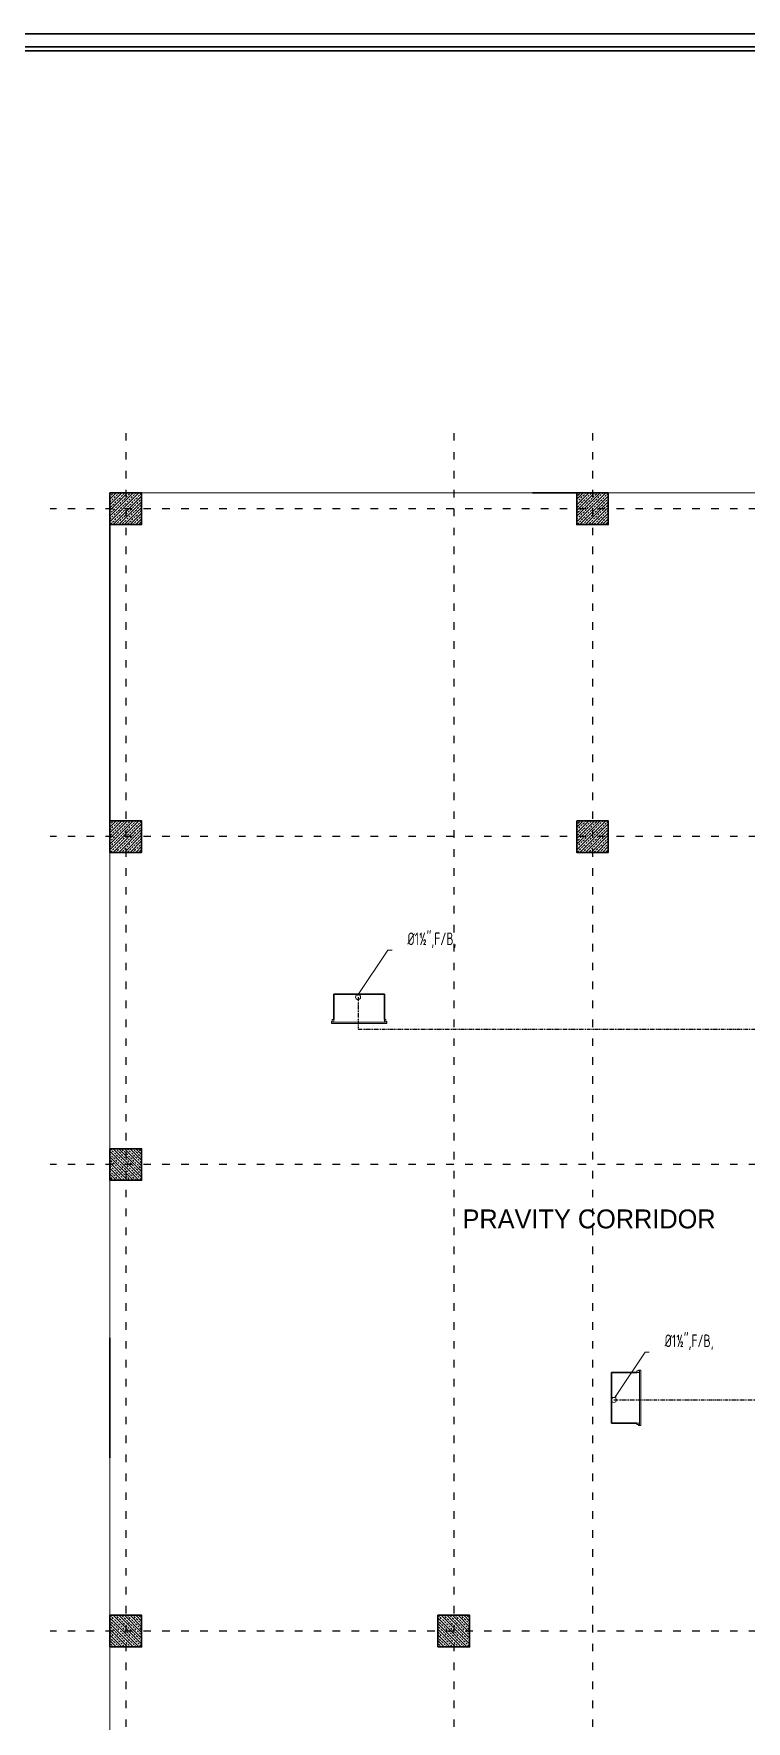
# Model space of a CAD drawing. Header units: millimetres. Extents: x 626118 to 667468, y 4481694 to 4492717.
# Drawn here: x 638307 to 639437, y 4483818 to 4486494 of the extents above; entities that cross this region are included whole.
import ezdxf

# ---------------------------------------------------------------- set-up
doc = ezdxf.new("R2010")
doc.units = ezdxf.units.MM
for name, pattern in [('ACAD_ISO03W100', [30, 12, -18]), ('DUZ', [500, 500]), ('PHANTOM', [2.5, 1.25, -0.25, 0.25, -0.25, 0.25, -0.25])]:
    doc.linetypes.add(name, pattern=pattern)
doc.layers.get('0').update_dxf_attribs({"color": 1, "linetype": 'DUZ'})
for name, color, linetype, lineweight in [('DUVAR', 7, 'Continuous', 35), ('iç duvar', 7, 'Continuous', 50), ('KAPEN', 151, 'Continuous', 9), ('KOLON_F', 3, 'Continuous', 35)]:
    doc.layers.add(name, color=color, linetype=linetype, lineweight=lineweight)
for name, color, linetype in [('KOLTAR_F', 145, 'Continuous'), ('PL-CWS', 80, 'PHANTOM'), ('PL_TEXT', 3, 'Continuous')]:
    doc.layers.add(name, color=color, linetype=linetype)
doc.styles.add('din.shx', font='din.shx', dxfattribs={"width": 0.7})
pattern_1 = [(135, (5142840.4224, 3823352.33), (-4.4901280605, -4.4901280605), []), (135, (5142840.4224, 3823356.8204), (-4.4901280605, -4.4901280605), [3.175, -1.5875])]

# ---------------------------------------------------------------- blocks, each defined once
blk = doc.blocks.new('A$C9070866a')
at = {"layer": 'iç duvar', "color": 1, "linetype": 'Continuous', "lineweight": 5}
for p, q in [((54.5, 72.2, 0), (6.4, 0)), ((54.5, 72.2, 0), (52.5, 70.3)), ((54.5, 72.2, 0), (53.4, 69.6)), ((6.4, 0), (0, 0))]:
    blk.add_line(p, q, dxfattribs=at)

msp = doc.modelspace()

# ---------------------------------------------------------------- hatches: boundary and pattern name
at = {"layer": 'KOLTAR_F'}
h = msp.add_hatch(dxfattribs=at)
h.set_pattern_fill('ANSI33', color=256, style=0)
h.set_pattern_definition([(45, (-22155.524, -18646.6584), (-4.4901280605, 4.4901280605), []), (45, (-22151.034, -18646.6584), (-4.4901280605, 4.4901280605), [3.175, -1.5875])])
h.paths.add_polyline_path([(638427.95, 4485765.81), (638477.95, 4485765.81), (638477.95, 4485715.81), (638427.95, 4485715.81)])
h = msp.add_hatch(dxfattribs=at)
h.set_pattern_fill('ANSI33', color=256, style=0)
h.set_pattern_definition([(45, (-21415.524, -18646.6584), (-4.4901280605, 4.4901280605), []), (45, (-21411.034, -18646.6584), (-4.4901280605, 4.4901280605), [3.175, -1.5875])])
h.paths.add_polyline_path([(639167.95, 4485765.81), (639217.95, 4485765.81), (639217.95, 4485715.81), (639167.95, 4485715.81)])
h = msp.add_hatch(dxfattribs=at)
h.set_pattern_fill('ANSI33', color=256, style=0)
h.set_pattern_definition([(45, (-22155.524, -19166.6584), (-4.4901280605, 4.4901280605), []), (45, (-22151.034, -19166.6584), (-4.4901280605, 4.4901280605), [3.175, -1.5875])])
h.paths.add_polyline_path([(638427.95, 4485245.81), (638477.95, 4485245.81), (638477.95, 4485195.81), (638427.95, 4485195.81)])
h = msp.add_hatch(dxfattribs=at)
h.set_pattern_fill('ANSI33', color=256, style=0)
h.set_pattern_definition([(45, (-21415.524, -19166.6584), (-4.4901280605, 4.4901280605), []), (45, (-21411.034, -19166.6584), (-4.4901280605, 4.4901280605), [3.175, -1.5875])])
h.paths.add_polyline_path([(639167.95, 4485245.81), (639217.95, 4485245.81), (639217.95, 4485195.81), (639167.95, 4485195.81)])
h = msp.add_hatch(dxfattribs=at)
h.set_pattern_fill('ANSI33', color=256, angle=90, style=0)
h.set_pattern_definition([(135, (5142840.4224, 3824092.33), (-4.4901280605, -4.4901280605), []), (135, (5142840.4224, 3824096.8204), (-4.4901280605, -4.4901280605), [3.175, -1.5875])])
h.paths.add_polyline_path([(638427.95, 4484675.81), (638427.95, 4484725.81), (638477.95, 4484725.81), (638477.95, 4484675.81)])
h = msp.add_hatch(dxfattribs=at)
h.set_pattern_fill('ANSI33', color=256, angle=90, style=0)
h.set_pattern_definition(pattern_1)
h.paths.add_polyline_path([(638427.95, 4483935.81), (638427.95, 4483985.81), (638477.95, 4483985.81), (638477.95, 4483935.81)])
h = msp.add_hatch(dxfattribs=at)
h.set_pattern_fill('ANSI33', color=256, angle=90, style=0)
h.set_pattern_definition(pattern_1)
h.paths.add_polyline_path([(638427.95, 4483935.81), (638427.95, 4483985.81), (638477.95, 4483985.81), (638477.95, 4483935.81)])
h = msp.add_hatch(dxfattribs=at)
h.set_pattern_fill('ANSI33', color=256, angle=90, style=0)
h.set_pattern_definition([(135, (5143360.4224, 3823352.33), (-4.4901280605, -4.4901280605), []), (135, (5143360.4224, 3823356.8204), (-4.4901280605, -4.4901280605), [3.175, -1.5875])])
h.paths.add_polyline_path([(638947.95, 4483935.81), (638947.95, 4483985.81), (638997.95, 4483985.81), (638997.95, 4483935.81)])

# ---------------------------------------------------------------- linework, layer by layer
at = {"color": 232, "linetype": 'ACAD_ISO03W100'}
for p, q in [((638452.95, 4485860.81), (638452.95, 4482730.81)), ((638972.95, 4485860.81), (638972.95, 4482730.81)), ((639192.95, 4485860.81), (639192.95, 4482730.81)), ((642272.95, 4485740.81), (638332.95, 4485740.81)), ((642272.95, 4485220.81), (638332.95, 4485220.81)), ((642272.95, 4484700.81), (638332.95, 4484700.81)), ((642272.95, 4483960.81), (638332.95, 4483960.81))]:
    msp.add_line(p, q, dxfattribs=at)
at = {"layer": 'DUVAR'}
for p, q in [((639097.95, 4485765.81), (639167.95, 4485765.81)), ((638427.95, 4485715.81), (638427.95, 4485245.81)), ((638862.95, 4484970.81), (638782.95, 4484970.81)), ((638782.95, 4484970.81), (638782.95, 4484930.81)), ((638862.95, 4484970.81), (638862.95, 4484930.81)), ((638427.95, 4484235.81), (638427.95, 4484425.81)), ((639222.95, 4484370.81), (639222.95, 4484290.81)), ((639222.95, 4484370.81), (639262.95, 4484370.81)), ((639222.95, 4484290.81), (639262.95, 4484290.81))]:
    msp.add_line(p, q, dxfattribs=at)
for points in [[(636702.95, 4486494.17), (643902.95, 4486494.17), (643902.95, 4481694.17), (636702.95, 4481694.17)], [(636723.95, 4486473.17), (643881.95, 4486473.17), (643881.95, 4481715.17), (636723.95, 4481715.17)], [(636730.25, 4486466.87), (643875.65, 4486466.87), (643875.65, 4481721.47), (636730.25, 4481721.47)]]:
    msp.add_lwpolyline(points, close=True, dxfattribs=at)
at = {"layer": 'iç duvar', "color": 7, "lineweight": 18}
for p, q in [((639167.95, 4485765.81), (638477.95, 4485765.81)), ((638727.95, 4485765.81), (638917.95, 4485765.81)), ((639907.95, 4485765.81), (639209.35, 4485765.81)), ((638427.95, 4485195.81), (638427.95, 4484725.81)), ((638427.95, 4484605.81), (638427.95, 4484675.81)), ((638427.95, 4484675.81), (638427.95, 4483985.81)), ((638427.95, 4483865.81), (638427.95, 4483935.81)), ((638427.95, 4483125.81), (638427.95, 4483935.81))]:
    msp.add_line(p, q, dxfattribs=at)
at = {"layer": 'iç duvar', "color": 3, "linetype": 'Continuous', "lineweight": 5}
for centre in [(638821.18, 4484966.43), (639226.95, 4484327.45)]:
    msp.add_circle(centre, 4, dxfattribs=at)
at = {"layer": 'KAPEN'}
for points in [[(638782.95, 4484926.31), (638778.95, 4484926.31), (638778.95, 4484927.81), (638780.45, 4484927.81), (638780.45, 4484930.81), (638782.95, 4484930.81), (638782.95, 4484926.31)], [(638862.95, 4484926.31), (638866.95, 4484926.31), (638866.95, 4484927.81), (638865.45, 4484927.81), (638865.45, 4484930.81), (638862.95, 4484930.81), (638862.95, 4484926.31)], [(638862.95, 4484926.31), (638866.95, 4484926.31), (638866.95, 4484927.81), (638865.45, 4484927.81), (638865.45, 4484930.81), (638862.95, 4484930.81), (638862.95, 4484926.31)], [(639267.45, 4484370.81), (639267.45, 4484374.81), (639265.95, 4484374.81), (639265.95, 4484373.31), (639262.95, 4484373.31), (639262.95, 4484370.81), (639267.45, 4484370.81)], [(639267.45, 4484370.81), (639267.45, 4484374.81), (639265.95, 4484374.81), (639265.95, 4484373.31), (639262.95, 4484373.31), (639262.95, 4484370.81), (639267.45, 4484370.81)], [(639267.45, 4484290.81), (639267.45, 4484286.81), (639265.95, 4484286.81), (639265.95, 4484288.31), (639262.95, 4484288.31), (639262.95, 4484290.81), (639267.45, 4484290.81)]]:
    msp.add_lwpolyline(points, close=True, dxfattribs=at)
for points in [[(638822.95, 4484926.31), (638778.95, 4484926.31), (638778.95, 4484924.31), (638822.95, 4484924.31)], [(638822.95, 4484926.31), (638866.95, 4484926.31), (638866.95, 4484924.31), (638822.95, 4484924.31)], [(639267.45, 4484330.81), (639267.45, 4484374.81), (639269.45, 4484374.81), (639269.45, 4484330.81)], [(639267.45, 4484330.81), (639267.45, 4484286.81), (639269.45, 4484286.81), (639269.45, 4484330.81)]]:
    msp.add_lwpolyline(points, dxfattribs=at)
at = {"layer": 'KOLON_F'}
for points in [[(638427.95, 4485765.81), (638477.95, 4485765.81), (638477.95, 4485715.81), (638427.95, 4485715.81)], [(639167.95, 4485765.81), (639217.95, 4485765.81), (639217.95, 4485715.81), (639167.95, 4485715.81)], [(638427.95, 4485245.81), (638477.95, 4485245.81), (638477.95, 4485195.81), (638427.95, 4485195.81)], [(639167.95, 4485245.81), (639217.95, 4485245.81), (639217.95, 4485195.81), (639167.95, 4485195.81)], [(638427.95, 4484675.81), (638427.95, 4484725.81), (638477.95, 4484725.81), (638477.95, 4484675.81)], [(638427.95, 4483935.81), (638427.95, 4483985.81), (638477.95, 4483985.81), (638477.95, 4483935.81)], [(638427.95, 4483935.81), (638427.95, 4483985.81), (638477.95, 4483985.81), (638477.95, 4483935.81)], [(638947.95, 4483935.81), (638947.95, 4483985.81), (638997.95, 4483985.81), (638997.95, 4483935.81)], [(638947.95, 4483935.81), (638947.95, 4483985.81), (638997.95, 4483985.81), (638997.95, 4483935.81)]]:
    msp.add_lwpolyline(points, close=True, dxfattribs=at)
at = {"layer": 'PL-CWS', "ltscale": 5}
for p, q in [((638821.18, 4484966.43), (638821.18, 4484915.34)), ((638821.18, 4484915.34), (641782.9, 4484915.34)), ((639226.95, 4484327.45), (639560.08, 4484327.45))]:
    msp.add_line(p, q, dxfattribs=at)

# ---------------------------------------------------------------- block references
at = {"layer": 'iç duvar', "color": 1, "linetype": 'Continuous', "lineweight": 5, "rotation": 180}
for p in [(638875.1, 4485040.95, 0), (639282.84, 4484403.41, 0)]:
    msp.add_blockref('A$C9070866a', p, dxfattribs=at)

# ---------------------------------------------------------------- texts
at = {"insert": (638986.88, 4484629.48), "char_height": 30, "attachment_point": 1}
msp.add_mtext_dynamic_manual_height_columns('{\\fCentury Gothic|b0|i0|c162|p34;\\C7;PRAVITY CORRIDOR}', width=451.7355, gutter_width=12.5, heights=[0], dxfattribs=at)
at = {"layer": 'PL_TEXT', "char_height": 20, "width": 220.3517, "attachment_point": 9, "style": 'din.shx'}
for insert in [(638977.16, 4485044.08, 0), (639384.9, 4484406.54, 0)]:
    msp.add_mtext(' %%C1½",F/B, ', dxfattribs=dict(at, insert=insert))

doc.saveas('drawing.dxf')
